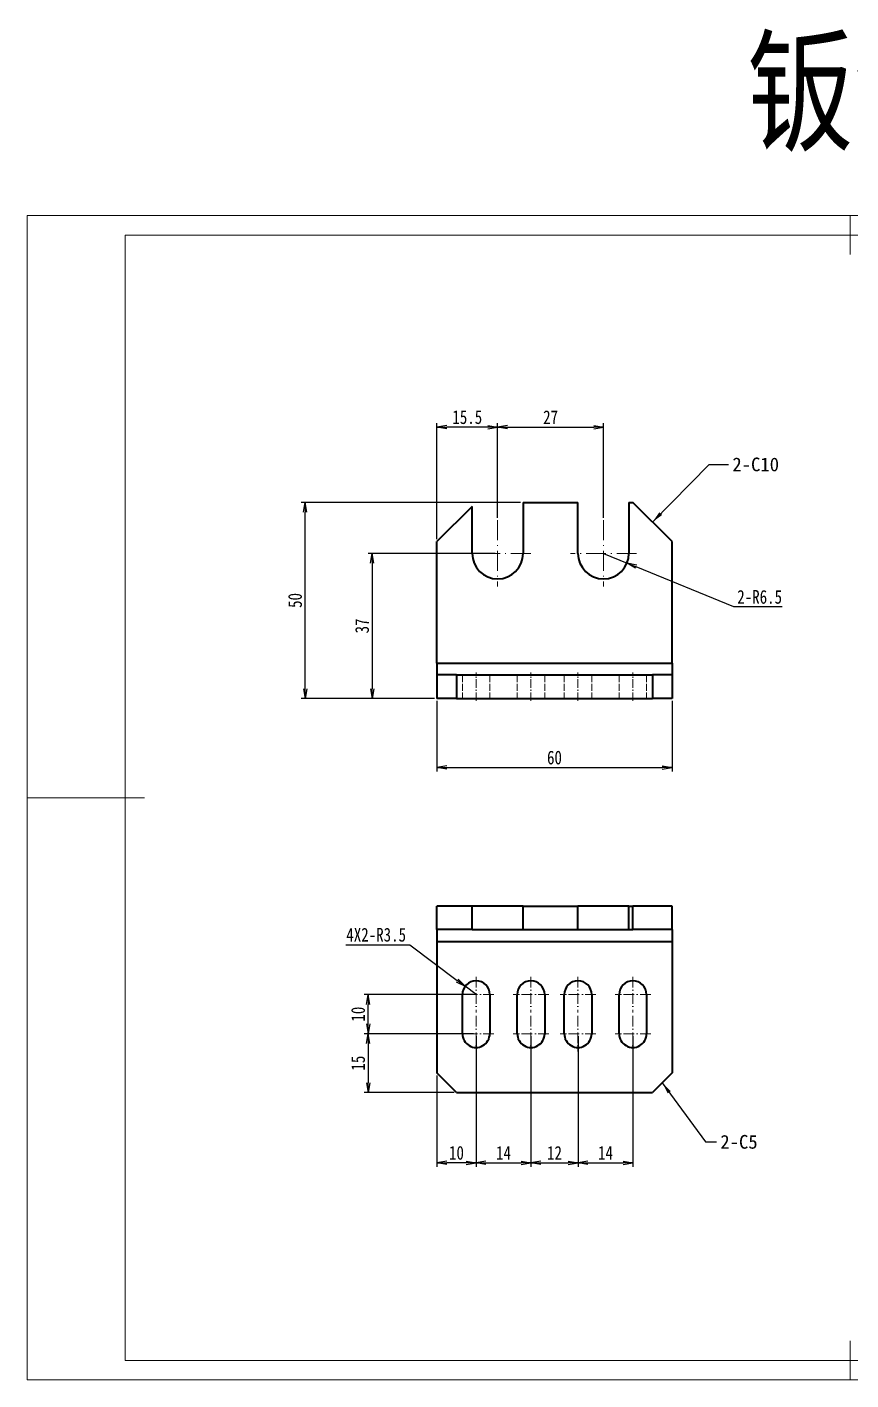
# Model space of a CAD drawing. Header units: millimetres. Extents: x -15766 to 80009, y -9701 to 15159.
# Drawn here: x -11767.9 to -11557.7, y 6744.8 to 7089.8 of the extents above; entities that cross this region are included whole.
import ezdxf

# ---------------------------------------------------------------- set-up
doc = ezdxf.new("R2010")
doc.units = ezdxf.units.MM
for name, pattern in [('AM_ISO08W050x2', [9, 6, -0.75, 1.5, -0.75]), ('DASHDOT', [18.5, 12, -3, 0.5, -3]), ('DASHED', [15, 12, -3]), ('HIDDEN-HOKUTO_1', [2, 1, -1])]:
    doc.linetypes.add(name, pattern=pattern)
doc.layers.get('DEFPOINTS').update_dxf_attribs({"lineweight": 18})
for name, color, linetype, lineweight in [('AM_HID', 1, 'HIDDEN-HOKUTO_1', 18), ('AM_VIS', 7, 'Continuous', 18), ('CDRAFT0', 7, 'Continuous', 18), ('CENTER', 2, 'AM_ISO08W050x2', 15), ('DIM', 253, 'Continuous', 20), ('title_frame', 7, 'Continuous', 18), ('word_dim', 9, 'Continuous', 18), ('粗实线层_1', 7, 'Continuous', 15)]:
    doc.layers.add(name, color=color, linetype=linetype, lineweight=lineweight)
doc.styles.add('DIM', font='', dxfattribs={"width": 0.8})
doc.styles.get('DIM').set_extended_font_data('NSimSun')
doc.dimstyles.new('1-1', dxfattribs={"dimtxt": 3.5, "dimasz": 3, "dimexe": 1, "dimexo": 0, "dimgap": 1, "dimtad": 1, "dimdsep": 46, "dimtxsty": 'DIM', "dimblk": '_CAXARROW', "dimcen": 0, "dimdle": 6, "dimclrd": 256, "dimclre": 256, "dimclrt": 3, "dimazin": 2, "dimtfac": 0.707107, "dimtmove": 0, "dimatfit": 3, "dimfxl": 0, "dimfrac": 2, "dimtolj": 1, "dimarcsym": 0})
doc.dimstyles.new('1-1$0', dxfattribs={"dimtxt": 3.5, "dimasz": 2.5, "dimexe": 1, "dimexo": 0.625, "dimgap": 0.8, "dimtad": 1, "dimdsep": 46, "dimtxsty": 'DIM', "dimblk": 'OPEN', "dimcen": 0, "dimdle": 5, "dimclrd": 256, "dimclre": 256, "dimclrt": 3, "dimazin": 3, "dimtfac": 0.5, "dimtmove": 0, "dimatfit": 3, "dimldrblk": 'OPEN', "dimfxl": 0, "dimtolj": 1, "dimarcsym": 0})
doc.dimstyles.new('1-1$4', dxfattribs={"dimtxt": 3.5, "dimasz": 2.5, "dimexe": 1, "dimexo": 0.625, "dimgap": 0.8, "dimtad": 1, "dimtih": 1, "dimtoh": 1, "dimzin": 12, "dimdsep": 46, "dimtxsty": 'DIM', "dimblk": 'OPEN', "dimcen": 0, "dimdle": 5, "dimclrd": 256, "dimclre": 256, "dimclrt": 3, "dimazin": 3, "dimtfac": 0.5, "dimtmove": 0, "dimatfit": 3, "dimldrblk": 'OPEN', "dimfxl": 0, "dimtolj": 1, "dimarcsym": 0})

# ---------------------------------------------------------------- blocks, each defined once
blk = doc.blocks.new('*X1250')
at = {"layer": 'CDRAFT0'}
for p, q in [((420, 297), (0, 297)), ((0, 297), (0, 0)), ((420, 0), (420, 297)), ((0, 0), (420, 0))]:
    blk.add_line(p, q, dxfattribs=at)
at = {"layer": '粗实线层_1'}
for p, q in [((210, 297), (210, 287)), ((415, 292), (25, 292)), ((25, 292), (25, 5)), ((415, 5), (415, 292)), ((0, 148.5), (30, 148.5)), ((420, 148.5), (410, 148.5)), ((210, 0), (210, 10)), ((25, 5), (415, 5))]:
    blk.add_line(p, q, dxfattribs=at)
blk = doc.blocks.new('_OPEN')
at = {"color": 0, "linetype": 'ByBlock', "lineweight": -2}
for p, q in [((-1, 0.166667), (0, 0)), ((-1, -0.166667), (0, 0)), ((0, 0), (-1, 0))]:
    blk.add_line(p, q, dxfattribs=at)
blk = doc.blocks.new('*D1425')
at = {"layer": 'DEFPOINTS', "color": 0, "transparency": 16777216}
for p in [(-11663.31, 6918.6), (-11603.31, 6918.6), (-11603.31, 6900.97)]:
    blk.add_point(p, dxfattribs=at)
at = {"layer": 'word_dim', "linetype": 'Continuous', "lineweight": -2, "transparency": 16777216}
for p, q in [((-11663.31, 6917.98), (-11663.31, 6899.97)), ((-11603.31, 6917.98), (-11603.31, 6899.97)), ((-11660.81, 6900.97), (-11605.81, 6900.97))]:
    blk.add_line(p, q, dxfattribs=at)
at = {"layer": 'word_dim', "lineweight": -2, "transparency": 16777216, "xscale": 2.5, "yscale": 2.5, "zscale": 2.5, "rotation": 180}
blk.add_blockref('_OPEN', (-11663.31, 6900.97), dxfattribs=at)
at = {"layer": 'word_dim', "lineweight": -2, "transparency": 16777216, "xscale": 2.5, "yscale": 2.5, "zscale": 2.5}
blk.add_blockref('_OPEN', (-11603.31, 6900.97), dxfattribs=at)
at = {"layer": 'word_dim', "color": 3, "transparency": 16777216, "insert": (-11633.31, 6903.52), "char_height": 3.5, "attachment_point": 5, "style": 'DIM'}
blk.add_mtext('\\A1;60', dxfattribs=at)
blk = doc.blocks.new('*D1430')
at = {"layer": 'DEFPOINTS', "color": 0, "transparency": 16777216}
for p in [(-11647.81, 6955.6), (-11679.84, 6918.6), (-11663.31, 6918.6)]:
    blk.add_point(p, dxfattribs=at)
at = {"layer": 'word_dim', "linetype": 'Continuous', "lineweight": -2, "transparency": 16777216}
for p, q in [((-11648.44, 6955.6), (-11680.84, 6955.6)), ((-11679.84, 6953.1), (-11679.84, 6921.1)), ((-11663.94, 6918.6), (-11680.84, 6918.6))]:
    blk.add_line(p, q, dxfattribs=at)
at = {"layer": 'word_dim', "lineweight": -2, "transparency": 16777216, "xscale": 2.5, "yscale": 2.5, "zscale": 2.5}
for p, rotation in [((-11679.84, 6955.6), 90), ((-11679.84, 6918.6), 270)]:
    blk.add_blockref('_OPEN', p, dxfattribs=dict(at, rotation=rotation))
at = {"layer": 'word_dim', "color": 3, "transparency": 16777216, "insert": (-11682.39, 6937.1), "char_height": 3.5, "attachment_point": 5, "rotation": 90, "style": 'DIM'}
blk.add_mtext('\\A1;37', dxfattribs=at)
blk = doc.blocks.new('*D1431')
at = {"layer": 'DEFPOINTS', "color": 0, "transparency": 16777216}
for p in [(-11696.93, 6968.6), (-11641.31, 6968.6), (-11663.31, 6918.6)]:
    blk.add_point(p, dxfattribs=at)
at = {"layer": 'word_dim', "linetype": 'Continuous', "lineweight": -2, "transparency": 16777216}
for p, q in [((-11641.94, 6968.6), (-11697.93, 6968.6)), ((-11696.93, 6921.1), (-11696.93, 6966.1)), ((-11663.94, 6918.6), (-11697.93, 6918.6))]:
    blk.add_line(p, q, dxfattribs=at)
at = {"layer": 'word_dim', "lineweight": -2, "transparency": 16777216, "xscale": 2.5, "yscale": 2.5, "zscale": 2.5}
for p, rotation in [((-11696.93, 6968.6), 90), ((-11696.93, 6918.6), 270)]:
    blk.add_blockref('_OPEN', p, dxfattribs=dict(at, rotation=rotation))
at = {"layer": 'word_dim', "color": 3, "transparency": 16777216, "insert": (-11699.48, 6943.6), "char_height": 3.5, "attachment_point": 5, "rotation": 90, "style": 'DIM'}
blk.add_mtext('\\A1;50', dxfattribs=at)
blk = doc.blocks.new('*D1432')
at = {"layer": 'DEFPOINTS', "color": 0, "transparency": 16777216}
for p in [(-11663.31, 6987.78), (-11647.81, 6964.05), (-11663.31, 6958.6)]:
    blk.add_point(p, dxfattribs=at)
at = {"layer": 'word_dim', "linetype": 'Continuous', "lineweight": -2, "transparency": 16777216}
for p, q in [((-11663.31, 6959.23), (-11663.31, 6988.78)), ((-11650.31, 6987.78), (-11660.81, 6987.78)), ((-11647.81, 6964.68), (-11647.81, 6988.78))]:
    blk.add_line(p, q, dxfattribs=at)
at = {"layer": 'word_dim', "lineweight": -2, "transparency": 16777216, "xscale": 2.5, "yscale": 2.5, "zscale": 2.5, "rotation": 180}
blk.add_blockref('_OPEN', (-11663.31, 6987.78), dxfattribs=at)
at = {"layer": 'word_dim', "lineweight": -2, "transparency": 16777216, "xscale": 2.5, "yscale": 2.5, "zscale": 2.5}
blk.add_blockref('_OPEN', (-11647.81, 6987.78), dxfattribs=at)
at = {"layer": 'word_dim', "color": 3, "transparency": 16777216, "insert": (-11655.56, 6990.33), "char_height": 3.5, "attachment_point": 5, "style": 'DIM'}
blk.add_mtext('\\A1;15.5', dxfattribs=at)
blk = doc.blocks.new('*D1433')
at = {"layer": 'DEFPOINTS', "color": 0, "transparency": 16777216}
for p in [(-11620.81, 6987.78), (-11647.81, 6964.05), (-11620.81, 6964.05)]:
    blk.add_point(p, dxfattribs=at)
at = {"layer": 'word_dim', "linetype": 'Continuous', "lineweight": -2, "transparency": 16777216}
for p, q in [((-11647.81, 6964.68), (-11647.81, 6988.78)), ((-11645.31, 6987.78), (-11623.31, 6987.78)), ((-11620.81, 6964.68), (-11620.81, 6988.78))]:
    blk.add_line(p, q, dxfattribs=at)
at = {"layer": 'word_dim', "lineweight": -2, "transparency": 16777216, "xscale": 2.5, "yscale": 2.5, "zscale": 2.5, "rotation": 180}
blk.add_blockref('_OPEN', (-11647.81, 6987.78), dxfattribs=at)
at = {"layer": 'word_dim', "lineweight": -2, "transparency": 16777216, "xscale": 2.5, "yscale": 2.5, "zscale": 2.5}
blk.add_blockref('_OPEN', (-11620.81, 6987.78), dxfattribs=at)
at = {"layer": 'word_dim', "color": 3, "transparency": 16777216, "insert": (-11634.31, 6990.33), "char_height": 3.5, "attachment_point": 5, "style": 'DIM'}
blk.add_mtext('\\A1;27', dxfattribs=at)
blk = doc.blocks.new('_CAXARROW')
blk.add_hatch(color=0).paths.add_polyline_path([(0, 0), (-1, 0.125), (-1, -0.125)], flags=0)
blk = doc.blocks.new('*D1434')
at = {"layer": 'DEFPOINTS', "color": 0, "transparency": 16777216}
for p in [(-11620.81, 6955.6), (-11614.8, 6953.13)]:
    blk.add_point(p, dxfattribs=at)
at = {"layer": 'word_dim', "linetype": 'Continuous', "lineweight": -2, "transparency": 16777216}
for p, q in [((-11620.81, 6955.6), (-11614.8, 6953.13)), ((-11587.55, 6941.94), (-11612.49, 6952.18)), ((-11575.22, 6941.94), (-11587.55, 6941.94))]:
    blk.add_line(p, q, dxfattribs=at)
at = {"layer": 'word_dim', "lineweight": -2, "transparency": 16777216, "xscale": 2.5, "yscale": 2.5, "zscale": 2.5, "rotation": 157.6757902698756}
blk.add_blockref('_OPEN', (-11614.8, 6953.13), dxfattribs=at)
at = {"layer": 'word_dim', "color": 3, "transparency": 16777216, "insert": (-11580.97, 6944.49), "char_height": 3.5, "attachment_point": 5, "style": 'DIM'}
blk.add_mtext('\\A1;2-R6.5', dxfattribs=at)
blk = doc.blocks.new('*D1282')
at = {"layer": 'DEFPOINTS', "color": 0, "transparency": 16777216}
for p in [(-11653.31, 6833.09), (-11663.31, 6823.09), (-11663.31, 6800.15)]:
    blk.add_point(p, dxfattribs=at)
at = {"layer": 'word_dim', "linetype": 'Continuous', "lineweight": -2, "transparency": 16777216}
for p, q in [((-11653.31, 6832.46), (-11653.31, 6799.15)), ((-11663.31, 6822.46), (-11663.31, 6799.15)), ((-11655.81, 6800.15), (-11660.81, 6800.15))]:
    blk.add_line(p, q, dxfattribs=at)
at = {"layer": 'word_dim', "lineweight": -2, "transparency": 16777216, "xscale": 2.5, "yscale": 2.5, "zscale": 2.5, "rotation": 180}
blk.add_blockref('_OPEN', (-11663.31, 6800.15), dxfattribs=at)
at = {"layer": 'word_dim', "lineweight": -2, "transparency": 16777216, "xscale": 2.5, "yscale": 2.5, "zscale": 2.5}
blk.add_blockref('_OPEN', (-11653.31, 6800.15), dxfattribs=at)
at = {"layer": 'word_dim', "color": 3, "transparency": 16777216, "insert": (-11658.31, 6802.7), "char_height": 3.5, "attachment_point": 5, "style": 'DIM'}
blk.add_mtext('\\A1;10', dxfattribs=at)
blk = doc.blocks.new('*D1283')
at = {"layer": 'DEFPOINTS', "color": 0, "transparency": 16777216}
for p in [(-11653.31, 6833.09), (-11639.31, 6833.09), (-11639.31, 6800.15)]:
    blk.add_point(p, dxfattribs=at)
at = {"layer": 'word_dim', "linetype": 'Continuous', "lineweight": -2, "transparency": 16777216}
for p, q in [((-11653.31, 6832.46), (-11653.31, 6799.15)), ((-11639.31, 6832.46), (-11639.31, 6799.15)), ((-11650.81, 6800.15), (-11641.81, 6800.15))]:
    blk.add_line(p, q, dxfattribs=at)
at = {"layer": 'word_dim', "lineweight": -2, "transparency": 16777216, "xscale": 2.5, "yscale": 2.5, "zscale": 2.5, "rotation": 180}
blk.add_blockref('_OPEN', (-11653.31, 6800.15), dxfattribs=at)
at = {"layer": 'word_dim', "lineweight": -2, "transparency": 16777216, "xscale": 2.5, "yscale": 2.5, "zscale": 2.5}
blk.add_blockref('_OPEN', (-11639.31, 6800.15), dxfattribs=at)
at = {"layer": 'word_dim', "color": 3, "transparency": 16777216, "insert": (-11646.31, 6802.7), "char_height": 3.5, "attachment_point": 5, "style": 'DIM'}
blk.add_mtext('\\A1;14', dxfattribs=at)
blk = doc.blocks.new('*D1284')
at = {"layer": 'DEFPOINTS', "color": 0, "transparency": 16777216}
for p in [(-11639.31, 6833.09), (-11627.31, 6833.09), (-11627.31, 6800.15)]:
    blk.add_point(p, dxfattribs=at)
at = {"layer": 'word_dim', "linetype": 'Continuous', "lineweight": -2, "transparency": 16777216}
for p, q in [((-11639.31, 6832.46), (-11639.31, 6799.15)), ((-11627.31, 6832.46), (-11627.31, 6799.15)), ((-11636.81, 6800.15), (-11629.81, 6800.15))]:
    blk.add_line(p, q, dxfattribs=at)
at = {"layer": 'word_dim', "lineweight": -2, "transparency": 16777216, "xscale": 2.5, "yscale": 2.5, "zscale": 2.5, "rotation": 180}
blk.add_blockref('_OPEN', (-11639.31, 6800.15), dxfattribs=at)
at = {"layer": 'word_dim', "lineweight": -2, "transparency": 16777216, "xscale": 2.5, "yscale": 2.5, "zscale": 2.5}
blk.add_blockref('_OPEN', (-11627.31, 6800.15), dxfattribs=at)
at = {"layer": 'word_dim', "color": 3, "transparency": 16777216, "insert": (-11633.31, 6802.7), "char_height": 3.5, "attachment_point": 5, "style": 'DIM'}
blk.add_mtext('\\A1;12', dxfattribs=at)
blk = doc.blocks.new('*D1285')
at = {"layer": 'DEFPOINTS', "color": 0, "transparency": 16777216}
for p in [(-11627.31, 6833.09), (-11613.31, 6833.09), (-11613.31, 6800.15)]:
    blk.add_point(p, dxfattribs=at)
at = {"layer": 'word_dim', "linetype": 'Continuous', "lineweight": -2, "transparency": 16777216}
for p, q in [((-11627.31, 6832.46), (-11627.31, 6799.15)), ((-11613.31, 6832.46), (-11613.31, 6799.15)), ((-11624.81, 6800.15), (-11615.81, 6800.15))]:
    blk.add_line(p, q, dxfattribs=at)
at = {"layer": 'word_dim', "lineweight": -2, "transparency": 16777216, "xscale": 2.5, "yscale": 2.5, "zscale": 2.5, "rotation": 180}
blk.add_blockref('_OPEN', (-11627.31, 6800.15), dxfattribs=at)
at = {"layer": 'word_dim', "lineweight": -2, "transparency": 16777216, "xscale": 2.5, "yscale": 2.5, "zscale": 2.5}
blk.add_blockref('_OPEN', (-11613.31, 6800.15), dxfattribs=at)
at = {"layer": 'word_dim', "color": 3, "transparency": 16777216, "insert": (-11620.31, 6802.7), "char_height": 3.5, "attachment_point": 5, "style": 'DIM'}
blk.add_mtext('\\A1;14', dxfattribs=at)
blk = doc.blocks.new('*D1286')
at = {"layer": 'DEFPOINTS', "color": 0, "transparency": 16777216}
for p in [(-11653.31, 6833.09), (-11680.85, 6818.09), (-11658.31, 6818.09)]:
    blk.add_point(p, dxfattribs=at)
at = {"layer": 'word_dim', "linetype": 'Continuous', "lineweight": -2, "transparency": 16777216}
for p, q in [((-11653.94, 6833.09), (-11681.85, 6833.09)), ((-11680.85, 6830.59), (-11680.85, 6820.59)), ((-11658.94, 6818.09), (-11681.85, 6818.09))]:
    blk.add_line(p, q, dxfattribs=at)
at = {"layer": 'word_dim', "lineweight": -2, "transparency": 16777216, "xscale": 2.5, "yscale": 2.5, "zscale": 2.5}
for p, rotation in [((-11680.85, 6833.09), 90), ((-11680.85, 6818.09), 270)]:
    blk.add_blockref('_OPEN', p, dxfattribs=dict(at, rotation=rotation))
at = {"layer": 'word_dim', "color": 3, "transparency": 16777216, "insert": (-11683.4, 6825.59), "char_height": 3.5, "attachment_point": 5, "rotation": 90, "style": 'DIM'}
blk.add_mtext('\\A1;15', dxfattribs=at)
blk = doc.blocks.new('*D1287')
at = {"layer": 'DEFPOINTS', "color": 0, "transparency": 16777216}
for p in [(-11680.85, 6843.09), (-11653.31, 6843.09), (-11653.31, 6833.09)]:
    blk.add_point(p, dxfattribs=at)
at = {"layer": 'word_dim', "linetype": 'Continuous', "lineweight": -2, "transparency": 16777216}
for p, q in [((-11653.94, 6843.09), (-11681.85, 6843.09)), ((-11680.85, 6835.59), (-11680.85, 6840.59)), ((-11653.94, 6833.09), (-11681.85, 6833.09))]:
    blk.add_line(p, q, dxfattribs=at)
at = {"layer": 'word_dim', "lineweight": -2, "transparency": 16777216, "xscale": 2.5, "yscale": 2.5, "zscale": 2.5}
for p, rotation in [((-11680.85, 6843.09), 90), ((-11680.85, 6833.09), 270)]:
    blk.add_blockref('_OPEN', p, dxfattribs=dict(at, rotation=rotation))
at = {"layer": 'word_dim', "color": 3, "transparency": 16777216, "insert": (-11683.4, 6838.09), "char_height": 3.5, "attachment_point": 5, "rotation": 90, "style": 'DIM'}
blk.add_mtext('\\A1;10', dxfattribs=at)
blk = doc.blocks.new('*D1288')
at = {"layer": 'DEFPOINTS', "color": 0, "transparency": 16777216}
for p in [(-11656.11, 6845.19), (-11653.31, 6843.09)]:
    blk.add_point(p, dxfattribs=at)
at = {"layer": 'word_dim', "linetype": 'Continuous', "lineweight": -2, "transparency": 16777216}
for p, q in [((-11686.57, 6855.77), (-11670.19, 6855.77)), ((-11670.19, 6855.77), (-11658.11, 6846.69)), ((-11653.31, 6843.09), (-11656.11, 6845.19))]:
    blk.add_line(p, q, dxfattribs=at)
at = {"layer": 'word_dim', "lineweight": -2, "transparency": 16777216, "xscale": 2.5, "yscale": 2.5, "zscale": 2.5, "rotation": 323.0598570522915}
blk.add_blockref('_OPEN', (-11656.11, 6845.19), dxfattribs=at)
at = {"layer": 'word_dim', "color": 3, "transparency": 16777216, "insert": (-11678.8, 6858.32), "char_height": 3.5, "attachment_point": 5, "style": 'DIM'}
blk.add_mtext('\\A1;4X2-R3.5', dxfattribs=at)

msp = doc.modelspace()

# ---------------------------------------------------------------- linework, layer by layer
at = {"layer": 'AM_HID', "color": 1, "linetype": 'DASHED', "lineweight": 13}
for p, q in [((-11663.31382, 6927.60044), (-11603.31382, 6927.60019)), ((-11663.31382, 6856.64471), (-11603.31382, 6856.64471))]:
    msp.add_line(p, q, dxfattribs=at)
at = {"layer": 'AM_HID', "color": 1, "linetype": 'DASHED', "lineweight": 13, "ltscale": 0.15}
for p, q in [((-11656.81382, 6924.60044), (-11656.81382, 6918.60044)), ((-11649.81382, 6924.60044), (-11649.81382, 6918.60044)), ((-11642.81382, 6924.60044), (-11642.81382, 6918.60044)), ((-11635.81382, 6924.60044), (-11635.81382, 6918.60044)), ((-11630.81382, 6924.60044), (-11630.81382, 6918.60044)), ((-11623.81382, 6924.60031), (-11623.81382, 6918.60031)), ((-11616.81382, 6924.60031), (-11616.81382, 6918.60031)), ((-11609.81382, 6924.60031), (-11609.81382, 6918.60031))]:
    msp.add_line(p, q, dxfattribs=at)
at = {"layer": 'AM_VIS', "color": 7, "lineweight": 35, "ltscale": 0.318198}
msp.add_line((-11654.31382, 6967.60044), (-11663.31382, 6958.60044), dxfattribs=at)
at = {"layer": 'AM_VIS', "color": 7, "lineweight": 35, "ltscale": 0.3}
msp.add_line((-11654.31382, 6955.60044), (-11654.31382, 6967.60044), dxfattribs=at)
at = {"layer": 'AM_VIS', "color": 7, "lineweight": 35, "ltscale": 0.35}
for p, q in [((-11641.31382, 6968.60044), (-11627.31382, 6968.60019)), ((-11641.31382, 6865.64483), (-11627.31382, 6865.64471)), ((-11641.31382, 6859.64483), (-11627.31382, 6859.64471))]:
    msp.add_line(p, q, dxfattribs=at)
at = {"layer": 'AM_VIS', "color": 7, "lineweight": 35, "ltscale": 0.325}
for p, q in [((-11641.31382, 6968.60044), (-11641.31382, 6955.60044)), ((-11641.31382, 6865.64471), (-11654.31382, 6865.64471)), ((-11614.31382, 6865.64471), (-11627.31382, 6865.64471)), ((-11654.31382, 6859.64471), (-11641.31382, 6859.64471)), ((-11627.31382, 6859.64471), (-11614.31382, 6859.64471))]:
    msp.add_line(p, q, dxfattribs=at)
at = {"layer": 'AM_VIS', "color": 7, "lineweight": 35, "ltscale": 0.324997}
for p, q in [((-11627.31382, 6955.60031), (-11627.31382, 6968.60019)), ((-11614.31382, 6968.60019), (-11614.31382, 6955.60031))]:
    msp.add_line(p, q, dxfattribs=at)
at = {"layer": 'AM_VIS', "color": 7, "lineweight": 35, "ltscale": 0.025}
for p, q in [((-11614.31382, 6968.60019), (-11613.31382, 6968.60019)), ((-11614.31382, 6865.64471), (-11613.31382, 6865.64471)), ((-11614.31382, 6859.64471), (-11613.31382, 6859.64471))]:
    msp.add_line(p, q, dxfattribs=at)
at = {"layer": 'AM_VIS', "color": 7, "lineweight": 35, "ltscale": 0.353551}
msp.add_line((-11603.31382, 6958.60031), (-11613.31382, 6968.60019), dxfattribs=at)
at = {"layer": 'AM_VIS', "color": 7, "lineweight": 35}
for p, q in [((-11663.31382, 6927.60044), (-11663.31382, 6958.60044)), ((-11603.31382, 6927.60031), (-11603.31382, 6958.60031)), ((-11663.31382, 6927.60044), (-11603.31382, 6927.60031)), ((-11658.31382, 6924.60056), (-11608.31382, 6924.60031)), ((-11658.31382, 6918.60056), (-11608.31382, 6918.60031)), ((-11663.31382, 6856.64471), (-11603.31382, 6856.64471)), ((-11663.31382, 6856.64471), (-11663.31382, 6823.08709)), ((-11603.31382, 6856.64471), (-11603.31382, 6823.08709)), ((-11658.31382, 6818.08709), (-11608.31382, 6818.08709))]:
    msp.add_line(p, q, dxfattribs=at)
at = {"layer": 'AM_VIS', "color": 7, "lineweight": 35, "ltscale": 0.075}
for p, q in [((-11663.31382, 6927.60044), (-11663.31382, 6924.60044)), ((-11603.31382, 6927.60031), (-11603.31382, 6924.60031)), ((-11663.31382, 6859.64471), (-11663.31382, 6856.64471)), ((-11603.31382, 6859.64471), (-11603.31382, 6856.64471))]:
    msp.add_line(p, q, dxfattribs=at)
at = {"layer": 'AM_VIS', "color": 7, "lineweight": 35, "ltscale": 0.15}
for p, q in [((-11663.31382, 6924.60056), (-11663.31382, 6918.60056)), ((-11658.31382, 6924.60056), (-11658.31382, 6918.60056)), ((-11608.31382, 6924.60031), (-11608.31382, 6918.60031)), ((-11603.31382, 6924.60031), (-11603.31382, 6918.60031)), ((-11663.31382, 6859.64483), (-11663.31382, 6865.64483)), ((-11654.31382, 6859.64483), (-11654.31382, 6865.64483)), ((-11641.31382, 6859.64483), (-11641.31382, 6865.64483)), ((-11627.31382, 6859.64471), (-11627.31382, 6865.64471)), ((-11614.31382, 6859.64471), (-11614.31382, 6865.64471)), ((-11613.31382, 6859.64471), (-11613.31382, 6865.64471)), ((-11603.31382, 6859.64471), (-11603.31382, 6865.64471))]:
    msp.add_line(p, q, dxfattribs=at)
at = {"layer": 'AM_VIS', "color": 7, "lineweight": 35, "ltscale": 0.125}
for p, q in [((-11658.31382, 6924.60056), (-11663.31382, 6924.60056)), ((-11603.31382, 6924.60031), (-11608.31382, 6924.60031)), ((-11658.31382, 6918.60056), (-11663.31382, 6918.60056)), ((-11603.31382, 6918.60031), (-11608.31382, 6918.60031))]:
    msp.add_line(p, q, dxfattribs=at)
at = {"layer": 'AM_VIS', "color": 7, "lineweight": 35, "ltscale": 0.225}
for p, q in [((-11654.31382, 6865.64483), (-11663.31382, 6865.64483)), ((-11654.31382, 6859.64483), (-11663.31382, 6859.64483))]:
    msp.add_line(p, q, dxfattribs=at)
at = {"layer": 'AM_VIS', "color": 7, "lineweight": 35, "ltscale": 0.25}
for p, q in [((-11603.31382, 6865.64471), (-11613.31382, 6865.64471)), ((-11603.31382, 6859.64471), (-11613.31382, 6859.64471)), ((-11656.81382, 6833.08709), (-11656.81382, 6843.08709)), ((-11649.81382, 6843.08709), (-11649.81382, 6833.08709)), ((-11642.81382, 6833.08709), (-11642.81382, 6843.08709)), ((-11635.81382, 6843.08709), (-11635.81382, 6833.08709)), ((-11630.81382, 6833.08709), (-11630.81382, 6843.08709)), ((-11623.81382, 6843.08709), (-11623.81382, 6833.08709)), ((-11616.81382, 6833.08709), (-11616.81382, 6843.08709)), ((-11609.81382, 6843.08709), (-11609.81382, 6833.08709))]:
    msp.add_line(p, q, dxfattribs=at)
at = {"layer": 'AM_VIS', "color": 7, "lineweight": 35, "ltscale": 0.176777}
for p, q in [((-11658.31382, 6818.08709), (-11663.31382, 6823.08709)), ((-11603.31382, 6823.08709), (-11608.31382, 6818.08709))]:
    msp.add_line(p, q, dxfattribs=at)
at = {"layer": 'AM_VIS', "color": 7, "lineweight": 35}
for centre, radius, start, end in [((-11647.81382, 6955.60044), 6.5, 179.9997864, 359.9997862), ((-11620.81382, 6955.60031), 6.5, 179.9997864, 359.9997862), ((-11653.31382, 6843.08709), 3.5, 359.9999557, 179.9999504), ((-11639.31382, 6843.08709), 3.5, 359.9999557, 179.9999504), ((-11627.31382, 6843.08709), 3.5, 359.9999557, 179.9999504), ((-11613.31382, 6843.08709), 3.5, 359.9999557, 179.9999504), ((-11653.31382, 6833.08709), 3.5, 179.9999504, 359.9999557), ((-11639.31382, 6833.08709), 3.5, 179.9999504, 359.9999557), ((-11627.31382, 6833.08709), 3.5, 179.9999504, 359.9999557), ((-11613.31382, 6833.08709), 3.5, 179.9999504, 359.9999557)]:
    msp.add_arc(centre, radius, start, end, dxfattribs=at)
at = {"layer": 'CENTER', "color": 2, "linetype": 'DASHDOT', "lineweight": 13, "ltscale": 0.422501}
for p, q in [((-11647.81382, 6964.05039), (-11647.81382, 6947.15036)), ((-11620.81382, 6964.05039), (-11620.81382, 6947.15036))]:
    msp.add_line(p, q, dxfattribs=at)
at = {"layer": 'CENTER', "color": 2, "linetype": 'DASHDOT', "lineweight": 13, "ltscale": 0.42251}
for p, q in [((-11639.36362, 6955.60044), (-11656.26401, 6955.60044)), ((-11612.36362, 6955.60031), (-11629.26401, 6955.60031))]:
    msp.add_line(p, q, dxfattribs=at)
at = {"layer": 'CENTER', "color": 2, "linetype": 'DASHDOT', "lineweight": 13, "ltscale": 0.180002}
for p, q in [((-11653.31382, 6918.00046), (-11653.31382, 6925.20053)), ((-11627.31382, 6918.00034), (-11627.31382, 6925.20041))]:
    msp.add_line(p, q, dxfattribs=at)
at = {"layer": 'CENTER', "color": 2, "linetype": 'DASHDOT', "lineweight": 13, "ltscale": 0.179999}
for p, q in [((-11639.31382, 6918.00046), (-11639.31382, 6925.20041)), ((-11613.31382, 6918.00034), (-11613.31382, 6925.20029))]:
    msp.add_line(p, q, dxfattribs=at)
at = {"layer": 'CENTER', "color": 2, "linetype": 'DASHDOT', "lineweight": 13, "ltscale": 0.227499}
for p, q in [((-11653.31382, 6847.63702), (-11653.31382, 6838.53704)), ((-11639.31382, 6847.63702), (-11639.31382, 6838.53704)), ((-11627.31382, 6847.63702), (-11627.31382, 6838.53704)), ((-11613.31382, 6847.63702), (-11613.31382, 6838.53704)), ((-11653.31382, 6837.63702), (-11653.31382, 6828.53704)), ((-11639.31382, 6837.63702), (-11639.31382, 6828.53704)), ((-11627.31382, 6837.63702), (-11627.31382, 6828.53704)), ((-11613.31382, 6837.63702), (-11613.31382, 6828.53704))]:
    msp.add_line(p, q, dxfattribs=at)
at = {"layer": 'CENTER', "color": 2, "linetype": 'DASHDOT', "lineweight": 13, "ltscale": 0.227515}
for p, q in [((-11648.76401, 6843.08709), (-11657.8646, 6843.08709)), ((-11634.76401, 6843.08709), (-11643.8646, 6843.08709)), ((-11622.76401, 6843.08709), (-11631.8646, 6843.08709)), ((-11608.76401, 6843.08709), (-11617.8646, 6843.08709)), ((-11648.76401, 6833.08709), (-11657.8646, 6833.08709)), ((-11634.76401, 6833.08709), (-11643.8646, 6833.08709)), ((-11622.76401, 6833.08709), (-11631.8646, 6833.08709)), ((-11608.76401, 6833.08709), (-11617.8646, 6833.08709))]:
    msp.add_line(p, q, dxfattribs=at)

# ---------------------------------------------------------------- block references
at = {"layer": 'title_frame'}
msp.add_blockref('*X1250', (-11767.86474, 6744.79172), dxfattribs=at)

# ---------------------------------------------------------------- texts
at = {"layer": 'DIM', "insert": (-11584.23024, 7085.89215), "char_height": 25, "width": 104.980501, "attachment_point": 1, "style": 'DIM'}
msp.add_mtext('{\\C3;钣金}', dxfattribs=at)
at = {"layer": 'word_dim', "color": 3, "char_height": 3.5, "width": 6, "attachment_point": 1}
for s, insert in [('\\A1;2-C10', (-11587.931, 6980.0465)), ('\\A1;2-C5', (-11591.00404, 6807.27189))]:
    msp.add_mtext(s, dxfattribs=dict(at, insert=insert))

# ---------------------------------------------------------------- dimensions: what is measured, and where the dimension line sits
at = {"layer": 'word_dim', "color": 3, "true_color": 0x00ff00}
for base, p1, p2, picture, middle in [((-11663.31382, 6987.77967), (-11647.81382, 6964.05039), (-11663.31382, 6958.60044), '*D1432', (-11655.56382, 6990.32967)), ((-11620.81382, 6987.77967), (-11647.81382, 6964.05039), (-11620.81382, 6964.05039), '*D1433', (-11634.31382, 6990.32967)), ((-11603.31382, 6900.97017), (-11663.31382, 6918.60056), (-11603.31382, 6918.60031), '*D1425', (-11633.31382, 6903.52017)), ((-11663.31382, 6800.15014), (-11653.31382, 6833.08703), (-11663.31382, 6823.08709), '*D1282', (-11658.31382, 6802.70014)), ((-11639.31382, 6800.15014), (-11653.31382, 6833.08709), (-11639.31382, 6833.08709), '*D1283', (-11646.31382, 6802.70014)), ((-11627.31431, 6800.15014), (-11639.31382, 6833.08709), (-11627.31431, 6833.08709), '*D1284', (-11633.31406, 6802.70014)), ((-11613.31382, 6800.15014), (-11627.31382, 6833.08709), (-11613.31382, 6833.08709), '*D1285', (-11620.31382, 6802.70014))]:
    dim = msp.add_linear_dim(base=base, p1=p1, p2=p2, dimstyle='1-1$0', dxfattribs=at)
    dim.commit()
    dim.dimension.update_dxf_attribs({"geometry": picture, "text_midpoint": middle})
for base, p1, p2, picture, middle in [((-11696.92861, 6968.60044), (-11663.31382, 6918.60056), (-11641.31382, 6968.60044), '*D1431', (-11699.47861, 6943.6005)), ((-11679.83644, 6918.60056), (-11647.81382, 6955.60038), (-11663.31382, 6918.60056), '*D1430', (-11682.38644, 6937.10047)), ((-11680.84725, 6843.08709), (-11653.31382, 6833.08709), (-11653.31431, 6843.08709), '*D1287', (-11683.39725, 6838.08709)), ((-11680.84725, 6818.08709), (-11653.31431, 6833.08709), (-11658.31382, 6818.08709), '*D1286', (-11683.39725, 6825.58709))]:
    dim = msp.add_linear_dim(base=base, p1=p1, p2=p2, angle=90, dimstyle='1-1$0', dxfattribs=at)
    dim.commit()
    dim.dimension.update_dxf_attribs({"geometry": picture, "text_midpoint": middle})
for center, mpoint, override, picture, middle in [((-11620.81382, 6955.60031), (-11614.801, 6953.13131), {"dimpost": '2-R<>'}, '*D1434', (-11580.97216, 6941.94225)), ((-11653.31382, 6843.08709), (-11656.11124, 6845.19052), {"dimpost": '4X2-R<>'}, '*D1288', (-11678.80023, 6855.7742))]:
    dim = msp.add_radius_dim(center=center, mpoint=mpoint, dimstyle='1-1$4', override=override, dxfattribs=at)
    dim.commit()
    dim.dimension.update_dxf_attribs({"geometry": picture, "text_midpoint": middle, "dimtype": 164})

# ---------------------------------------------------------------- leaders
at = {"layer": 'word_dim', "color": 3, "true_color": 0x00ff00, "annotation_type": 0, "has_hookline": 1, "hookline_direction": 0}
for points, text_width in [([(-11608.31382, 6963.60025), (-11593.8429, 6978.2965), (-11588.931, 6978.2965)], 14.58333), ([(-11605.81382, 6820.58709), (-11594.77223, 6805.52189), (-11592.00404, 6805.52189)], 12.83333)]:
    msp.add_leader(points, dimstyle='1-1', override={"dimgap": 1, "dimtad": 0}, dxfattribs=dict(at, text_width=text_width))

doc.saveas('drawing.dxf')
